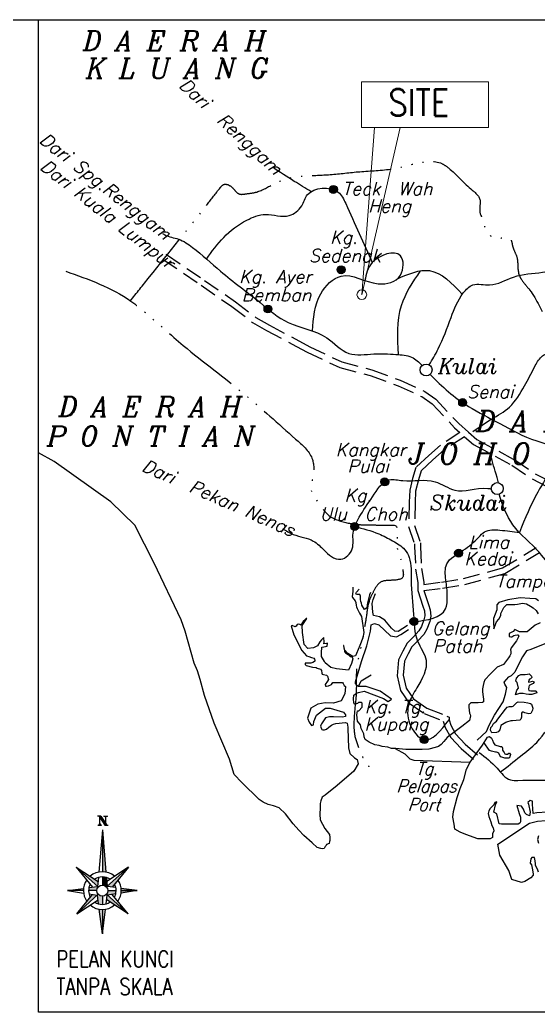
# Model space of a CAD drawing. Header units: metres. Extents: x -18206 to -14962, y -33140 to -31299.
# Drawn here: x -16408.3 to -16361.3, y -31983.3 to -31893.3 of the extents above; entities that cross this region are included whole.
import ezdxf

# ---------------------------------------------------------------- set-up
doc = ezdxf.new("R2010")
doc.units = ezdxf.units.M
doc.header["$LTSCALE"] = 6
doc.header["$MEASUREMENT"] = 0
for name, pattern in [('ACAD_ISO06W100', [36, 24, -3, 0, -3, 0, -3, 0, -3]), ('DASHDOT', [1, 0.5, -0.25, 0, -0.25]), ('HIDDEN', [0.375, 0.25, -0.125])]:
    doc.linetypes.add(name, pattern=pattern)
for name, color, linetype in [('EDIT', 1, 'Continuous'), ('Frame', 7, 'Continuous'), ('JLN', 1, 'HIDDEN'), ('NORTH', 7, 'Continuous'), ('PELAN KUNCI', 7, 'Continuous'), ('SEM', 5, 'DASHDOT')]:
    doc.layers.add(name, color=color, linetype=linetype)
doc.styles.get("Standard").update_dxf_attribs({"font": 'simplex.shx', "width": 0.8})
doc.styles.add('style3', font='italic.shx')
doc.styles.add('style6', font='italic.shx')

# ---------------------------------------------------------------- blocks, each defined once
blk = doc.blocks.new('A$C1A474343')
at = {"layer": 'EDIT', "linetype": 'ByBlock'}
h = blk.add_hatch(color=7, dxfattribs=at)
edge = h.paths.add_edge_path()
edge.add_arc((271.066, 274.53), 0.36, 0, 360)
h = blk.add_hatch(color=7, dxfattribs=at)
edge = h.paths.add_edge_path()
edge.add_arc((271.753, 267.237), 0.36, 0, 360)
h = blk.add_hatch(color=7, dxfattribs=at)
edge = h.paths.add_edge_path()
edge.add_arc((265.126, 263.681), 0.36, 0, 360)
h = blk.add_hatch(color=7, dxfattribs=at)
edge = h.paths.add_edge_path()
edge.add_arc((282.775, 255.193), 0.36, 0, 360)
h = blk.add_hatch(color=7, dxfattribs=at)
edge = h.paths.add_edge_path()
edge.add_arc((275.707, 248.002), 0.36, 0, 360)
h = blk.add_hatch(color=7, dxfattribs=at)
edge = h.paths.add_edge_path()
edge.add_arc((272.985, 243.955), 0.36, 0, 360)
h = blk.add_hatch(color=7, dxfattribs=at)
edge = h.paths.add_edge_path()
edge.add_arc((282.406, 241.536), 0.36, 0, 360)
h = blk.add_hatch(color=7, dxfattribs=at)
edge = h.paths.add_edge_path()
edge.add_arc((278.356, 235.339), 0.36, 0, 360)
h = blk.add_hatch(color=7, dxfattribs=at)
edge = h.paths.add_edge_path()
edge.add_arc((279.296, 224.624), 0.36, 0, 360)
at = {"layer": 'NORTH'}
h = blk.add_hatch(color=7, dxfattribs=at)
edge = h.paths.add_edge_path()
edge.add_line((250.631, 216.871), (250.326, 216.871))
edge.add_line((250.326, 216.871), (249.852, 217.617))
edge.add_ellipse((249.67, 217.466), major_axis=(-0.175, 0.161), ratio=1, start_angle=262.3816, end_angle=312.7034)
edge.add_line((249.67, 217.703), (249.974, 217.703))
edge.add_line((249.974, 217.703), (250.448, 216.957))
edge.add_ellipse((250.631, 217.108), major_axis=(-0.175, 0.161), ratio=1, start_angle=82.3816, end_angle=132.7034)
h = blk.add_hatch(color=7, dxfattribs=at)
edge = h.paths.add_edge_path()
edge.add_ellipse((250.048, 217.049), major_axis=(-0.131, 0.121), ratio=1, start_angle=64.75204, end_angle=132.7034, ccw=False)
edge.add_ellipse((249.718, 217.049), major_axis=(-0.131, 0.121), ratio=1, start_angle=132.7034, end_angle=200.65476, ccw=False)
edge.add_line((249.718, 216.871), (250.048, 216.871))
h = blk.add_hatch(color=7, dxfattribs=at)
edge = h.paths.add_edge_path()
edge.add_ellipse((250.249, 217.525), major_axis=(-0.131, 0.121), ratio=1, start_angle=244.75204, end_angle=312.7034, ccw=False)
edge.add_ellipse((250.579, 217.525), major_axis=(-0.131, 0.121), ratio=1, start_angle=-47.2966, end_angle=20.65476, ccw=False)
edge.add_line((250.579, 217.703), (250.249, 217.703))
h = blk.add_hatch(color=7, dxfattribs=at)
edge = h.paths.add_edge_path()
edge.add_line((250.114, 216.451), (250.114, 212.647))
edge.add_ellipse((250.114, 210.935), major_axis=(-1.204, 1.218), ratio=1, start_angle=304.52372, end_angle=315.32391, ccw=False)
edge.add_line((250.435, 212.617), (250.114, 216.451))
h = blk.add_hatch(color=7, dxfattribs=at)
h.paths.add_polyline_path([(252.441, 208.835), (250.56, 210.532), (250.508, 210.115)])
edge = h.paths.add_edge_path()
edge.add_ellipse((250.114, 210.935), major_axis=(-1.204, 1.218), ratio=1, start_angle=125.80306, end_angle=135.32391, ccw=False)
edge.add_line((249.831, 209.246), (250.114, 207.007))
edge.add_line((250.114, 207.007), (250.114, 209.222))
edge = h.paths.add_edge_path()
edge.add_ellipse((250.115, 210.935), major_axis=(-0.351, 0.355), ratio=1, start_angle=87.32136, end_angle=135.2258, ccw=False)
edge.add_line((249.744, 210.6), (249.668, 210.532))
edge.add_line((249.668, 210.532), (249.769, 209.736))
edge.add_ellipse((250.114, 210.935), major_axis=(-0.877, 0.887), ratio=1, start_angle=119.26563, end_angle=135.32391)
edge.add_line((250.114, 209.687), (250.114, 210.435))
h.paths.add_polyline_path([(247.787, 208.835), (249.668, 210.532), (249.234, 210.597)])
edge = h.paths.add_edge_path()
edge.add_line((246.956, 210.935), (248.402, 210.935))
edge.add_ellipse((250.114, 210.935), major_axis=(-1.204, 1.218), ratio=1, start_angle=38.38379, end_angle=45.32391, ccw=False)
edge.add_line((248.415, 211.142), (246.956, 210.935))
edge = h.paths.add_edge_path()
edge.add_ellipse((250.115, 210.935), major_axis=(-0.351, 0.355), ratio=1, start_angle=3.33991, end_angle=45.32391, ccw=False)
edge.add_line((249.744, 211.269), (249.685, 211.322))
edge.add_line((249.685, 211.322), (248.897, 211.21))
edge.add_ellipse((250.114, 210.935), major_axis=(-0.877, 0.887), ratio=1, start_angle=32.57339, end_angle=45.32391)
edge.add_line((248.867, 210.935), (249.616, 210.935))
h.paths.add_polyline_path([(247.745, 213.072), (249.685, 211.322), (249.722, 211.762)])
blk.add_hatch(color=7, dxfattribs=at).paths.add_polyline_path([(252.484, 213.072), (250.544, 211.322), (250.993, 211.258)])
h = blk.add_hatch(color=7, dxfattribs=at)
edge = h.paths.add_edge_path()
edge.add_ellipse((250.114, 210.935), major_axis=(-0.877, 0.887), ratio=1, start_angle=-61.52586, end_angle=-44.67609)
edge.add_line((250.114, 212.183), (250.114, 211.434))
edge.add_ellipse((250.115, 210.935), major_axis=(-0.351, 0.355), ratio=1, start_angle=267.43933, end_angle=315.42201, ccw=False)
edge.add_line((250.486, 211.27), (250.544, 211.322))
edge.add_line((250.544, 211.322), (250.476, 212.129))
h = blk.add_hatch(color=7, dxfattribs=at)
edge = h.paths.add_edge_path()
edge.add_ellipse((250.114, 210.935), major_axis=(-1.204, 1.218), ratio=1, start_angle=218.05855, end_angle=225.32391, ccw=False)
edge.add_line((251.813, 210.718), (253.273, 210.935))
edge.add_line((253.273, 210.935), (251.827, 210.935))
edge = h.paths.add_edge_path()
edge.add_ellipse((250.115, 210.935), major_axis=(-0.351, 0.355), ratio=1, start_angle=183.19501, end_angle=225.32391, ccw=False)
edge.add_line((250.486, 210.6), (250.56, 210.532))
edge.add_line((250.56, 210.532), (251.328, 210.646))
edge.add_ellipse((250.114, 210.935), major_axis=(-0.877, 0.887), ratio=1, start_angle=211.95827, end_angle=225.32391)
edge.add_line((251.362, 210.935), (250.615, 210.935))
at = {"lineweight": 13}
for p, q in [((273.64, 264.981), (277.12, 280.142)), ((274.8, 280.142), (273.64, 264.981))]:
    blk.add_line(p, q, dxfattribs=at)
blk.add_lwpolyline([(273.616, 280.142), (285.121, 280.142), (285.121, 284.304), (273.616, 284.304)], close=True, dxfattribs=at)
at = {"color": 1, "lineweight": 13}
blk.add_circle((273.64, 264.981), 0.441, dxfattribs=at)
at = {"layer": 'EDIT', "color": 7, "linetype": 'ByBlock'}
for centre, radius in [((271.066, 274.53), 0.36), ((271.759, 267.244), 0.36), ((265.131, 263.687), 0.36), ((279.469, 258.157), 0.54), ((282.78, 255.199), 0.36), ((275.713, 248.008), 0.36), ((285.919, 247.398), 0.54), ((272.991, 243.962), 0.36), ((282.412, 241.543), 0.36), ((278.362, 235.345), 0.36), ((279.301, 224.63), 0.36)]:
    blk.add_circle(centre, radius, dxfattribs=at)
at = {"layer": 'Frame'}
for p, q in [((0, 289.913), (424.327, 289.913)), ((244.327, 199.913), (244.327, 289.913))]:
    blk.add_line(p, q, dxfattribs=at)
at = {"layer": 'Frame', "linetype": 'Continuous'}
blk.add_lwpolyline([(244.327, 289.913), (334.327, 289.913), (334.327, 199.913), (244.327, 199.913)], close=True, dxfattribs=at)
at = {"layer": 'Frame'}
blk.add_lwpolyline([(244.327, 289.913), (334.327, 289.913), (334.327, 199.913), (244.327, 199.913)], close=True, dxfattribs=at)
at = {"layer": 'JLN', "color": 7, "linetype": 'ByBlock'}
blk.add_line((285.385, 253.703), (283.715, 252.542), dxfattribs=at)
for points, knots in [([(269.03, 274.336), (268.524, 274.644), (267.353, 275.356), (266.19, 276.097), (265.558, 276.555)], [0, 0, 0, 0, 1.974675, 4.573254, 4.573254, 4.573254, 4.573254]), ([(255.575, 270.533), (255.641, 270.484), (256.064, 270.22), (257.127, 270.113), (258.821, 268.93), (261.086, 266.771), (264.071, 264.639), (266.993, 262.048), (270.266, 261.691), (272.256, 259.271), (274.679, 259.7), (276.513, 259.571), (278.162, 259.487), (278.82, 258.871), (279.108, 258.559)], [7.804075, 7.804075, 7.804075, 7.804075, 8.086624, 9.522806, 11.157657, 14.86833, 19.96036, 23.436971, 27.594975, 30.329952, 32.83747, 35.072088, 36.674879, 38.046691, 38.046691, 38.046691, 38.046691]), ([(279.748, 258.619), (280.031, 259.093), (280.824, 260.463), (281.66, 262.742), (282.445, 264.809), (283.755, 266.152), (285.544, 265.602), (287.461, 266.859), (289.71, 266.915), (291.115, 267.218), (291.654, 267.351)], [0.599262, 0.599262, 0.599262, 0.599262, 2.436036, 5.874787, 8.627146, 9.89639, 11.571971, 14.116856, 17.071632, 18.929175, 18.929175, 18.929175, 18.929175]), ([(279.833, 257.758), (280.892, 256.627), (282.83, 254.964), (286.343, 253.253), (288.586, 251.897), (291.109, 251.319), (290.826, 248.984), (289.288, 246.81), (288.433, 244.681), (287.924, 243.413)], [39.206931, 39.206931, 39.206931, 39.206931, 44.243437, 47.846625, 51.95983, 53.51708, 55.27148, 58.317953, 62.799757, 62.799757, 62.799757, 62.799757]), ([(286.03, 247.926), (285.999, 248.079), (285.687, 249.092), (285.489, 249.796), (285.324, 250.383)], [38.792364, 38.792364, 38.792364, 38.792364, 39.246247, 41.533849, 41.533849, 41.533849, 41.533849]), ([(266.448, 243.761), (266.77, 243.584), (267.642, 243.042), (269.142, 242.903), (270.132, 241.907), (270.837, 241.192), (271.931, 240.774), (273.035, 241.92), (272.667, 243.413), (273.492, 245.043), (274.566, 246.537), (275.733, 248.47), (277.957, 247.9), (280.007, 248.496), (282.397, 246.725), (283.928, 247.565), (285.277, 247.395), (285.379, 247.383)], [10.596968, 10.596968, 10.596968, 10.596968, 11.812252, 13.938192, 15.362798, 16.327301, 17.331641, 18.87041, 20.437235, 22.172316, 24.618742, 27.035659, 28.389447, 31.652237, 33.811677, 37.149359, 37.432208, 37.432208, 37.432208, 37.432208]), ([(298.572, 229.502), (298.463, 230.26), (298.264, 231.632), (298.849, 233.81), (297.541, 236.298), (295.101, 236.186), (293.291, 237.271), (293.111, 238.589), (293.088, 240.003), (290.966, 239.867), (289.582, 242.029), (287.16, 243.811), (286.403, 245.886), (286.082, 246.883)], [0, 0, 0, 0, 2.522263, 4.563628, 7.420312, 10.184137, 12.170098, 13.6999, 14.526988, 16.365911, 18.86444, 22.719182, 26.121207, 26.121207, 26.121207, 26.121207])]:
    blk.add_open_spline(points, degree=3, knots=knots, dxfattribs=at)
for points in [[(259.555, 268.219), (261.115, 270.18), (263.211, 271.747), (264.908, 272.259), (267.057, 272.161), (268.189, 273.04), (268.715, 274.06), (271.496, 274.293), (272.179, 273.25), (274.588, 267.89)], [(269.166, 261.693), (269.912, 265.063), (271.756, 266.674), (275.135, 265.984), (277.132, 266.751), (277.132, 268.516), (274.588, 267.89), (273.926, 266.271)], [(278.935, 267.147), (277.204, 263.982), (276.927, 259.552)], [(276.872, 266.436), (279.773, 267.169), (282.75, 265.026)], [(285.385, 253.703), (287.02, 254.799), (288.392, 256.718), (289.297, 258.425), (289.927, 259.349), (290.805, 259.842)], [(272.991, 243.962), (275.171, 243.293), (276.434, 242.66), (277.541, 241.856), (277.932, 241.152), (278.116, 239.075), (278.324, 235.988), (278.697, 233.565), (279.463, 231.829), (278.634, 229.332), (277.924, 227.932), (277.967, 226.109), (279.244, 224.643), (281.548, 226.416)], [(278.362, 235.331), (281.221, 236.494), (281.39, 237.609), (281.256, 239.117), (281.338, 240.563), (282.837, 241.806), (284.232, 242.986), (284.772, 243.473), (286.163, 243.633), (287.924, 243.413)], [(286.217, 221.701), (288.021, 223.121), (289.496, 224.385), (291.432, 226.579), (294.172, 227.975), (296.033, 228.983), (298.572, 229.502)], [(284.287, 223.47), (285.898, 222.041), (287.123, 220.978), (287.772, 220.932), (291.339, 220.932), (293.007, 220.932), (294.999, 221.164), (296.481, 220.84), (298.335, 219.08), (300.698, 217.506), (301.903, 216.673), (303.987, 216.256), (305.608, 215.284), (307.091, 215.238), (309.037, 215.839), (309.13, 217.136), (309.64, 217.645), (310.726, 217.57), (311.631, 217.506), (313.202, 218.052), (316.927, 219.419), (320.098, 220.123), (321.326, 221.549), (322.132, 223.556), (323.409, 226.005)]]:
    blk.add_spline(points, degree=3, dxfattribs=at)
at = {"layer": 'NORTH', "color": 7}
for p, q in [((249.974, 217.703), (249.67, 217.703)), ((249.852, 217.617), (250.326, 216.871)), ((249.883, 216.982), (249.883, 217.57)), ((249.974, 217.703), (250.448, 216.957)), ((250.249, 217.703), (250.579, 217.703)), ((250.414, 217.592), (250.414, 217.009)), ((249.718, 216.871), (250.048, 216.871)), ((250.114, 216.451), (249.794, 212.617)), ((250.114, 216.451), (250.435, 212.617)), ((250.114, 216.451), (250.114, 212.647)), ((250.326, 216.871), (250.631, 216.871)), ((247.745, 213.072), (249.722, 211.762)), ((247.745, 213.072), (249.236, 211.258)), ((249.744, 211.269), (247.745, 213.072)), ((250.486, 211.27), (252.484, 213.072)), ((252.484, 213.072), (250.507, 211.762)), ((252.484, 213.072), (250.993, 211.258)), ((249.753, 212.129), (249.685, 211.322)), ((250.114, 212.183), (250.114, 211.434)), ((250.476, 212.129), (250.544, 211.322)), ((246.956, 210.935), (248.415, 211.142)), ((248.402, 210.935), (246.956, 210.935)), ((246.956, 210.935), (248.416, 210.718)), ((249.744, 210.6), (247.787, 208.835)), ((249.616, 210.935), (248.867, 210.935)), ((248.897, 211.21), (249.685, 211.322)), ((248.9, 210.646), (249.668, 210.532)), ((251.331, 211.21), (250.544, 211.322)), ((251.328, 210.646), (250.56, 210.532)), ((250.615, 210.935), (251.362, 210.935)), ((253.273, 210.935), (251.813, 210.718)), ((253.273, 210.935), (251.814, 211.142)), ((251.827, 210.935), (253.273, 210.935)), ((253.274, 210.935), (251.827, 210.935)), ((247.787, 208.835), (249.234, 210.597)), ((247.787, 208.835), (249.721, 210.115)), ((249.769, 209.736), (249.668, 210.532)), ((250.114, 210.435), (250.114, 209.687)), ((250.46, 209.736), (250.56, 210.532)), ((250.486, 210.6), (252.441, 208.835)), ((252.441, 208.835), (250.508, 210.115)), ((252.441, 208.835), (250.995, 210.597)), ((250.114, 207.007), (249.831, 209.246)), ((250.114, 207.007), (250.398, 209.246)), ((250.114, 209.222), (250.114, 207.007))]:
    blk.add_line(p, q, dxfattribs=at)
for centre, major_axis, start_param, end_param in [((249.67, 217.466), (-0.175, 0.161), 4.579423, 5.457704), ((249.718, 217.049), (-0.131, 0.121), 2.316111, 3.502086), ((250.048, 217.049), (-0.131, 0.121), 1.130136, 2.316111), ((250.249, 217.525), (-0.131, 0.121), 4.271729, 5.457704), ((250.579, 217.525), (-0.131, 0.121), -0.825481, 0.360494), ((250.631, 217.108), (-0.175, 0.161), 1.43783, 2.316111), ((250.114, 210.935), (-1.204, 1.218), -1.485442, -0.074048), ((250.114, 210.935), (-1.204, 1.218), 0.188339, 1.398792), ((250.114, 210.935), (-0.877, 0.887), 0.297345, 1.291665), ((250.114, 210.935), (-0.877, 0.887), -1.376436, -0.183054), ((250.115, 210.935), (-0.351, 0.355), 2.860050414950906, 9.143235722130491), ((250.114, 210.935), (-0.877, 0.887), 3.432031, 4.42635), ((250.114, 210.935), (-1.204, 1.218), 3.324904, 4.535357), ((250.114, 210.935), (-0.877, 0.887), 1.75872, 2.964976), ((250.114, 210.935), (-1.204, 1.218), 1.651593, 3.072102)]:
    blk.add_ellipse(centre, major_axis=major_axis, ratio=1, start_param=start_param, end_param=end_param, dxfattribs=at)
at = {"layer": 'PELAN KUNCI', "color": 7, "linetype": 'HIDDEN'}
for points in [[(255.583, 268.214), (255.619, 268.19), (259.079, 265.839), (261.867, 263.913), (263.732, 262.471), (265.007, 261.743), (267.731, 260.289)], [(255.881, 268.665), (255.92, 268.639), (259.384, 266.285), (262.185, 264.349), (264.033, 262.921), (265.268, 262.216), (267.986, 260.766)], [(267.727, 260.291), (268.682, 259.774), (271.648, 258.382), (274.39, 257.644), (276.924, 256.733), (279.077, 255.74), (280.007, 255.089), (282.053, 252.907), (282.539, 252.475)], [(267.984, 260.766), (268.926, 260.257), (271.834, 258.891), (274.552, 258.16), (277.129, 257.233), (279.347, 256.21), (280.362, 255.499), (282.431, 253.294), (283.317, 252.505)], [(282.539, 252.475), (280.777, 251.352), (279.718, 250.395), (278.532, 249.317), (278.241, 248.329), (277.982, 247.242), (277.931, 246.161), (277.879, 243.961), (278.418, 242.394), (278.418, 242.13), (278.518, 240.087), (278.711, 238.881), (278.711, 238.144)], [(282.959, 252.101), (281.106, 250.921), (280.081, 249.995), (279.007, 249.019), (278.763, 248.19), (278.519, 247.166), (278.47, 246.142), (278.422, 244.045), (278.958, 242.484), (278.958, 242.143), (279.056, 240.143), (279.251, 238.924), (279.251, 238.689)], [(282.958, 252.101), (283.75, 251.396), (287.231, 249.534), (289.074, 248.283), (290.467, 247.568), (293.896, 246.508), (295.621, 245.955), (298.054, 244.362)], [(283.317, 252.505), (284.061, 251.842), (287.511, 249.997), (289.35, 248.748), (290.672, 248.07), (294.058, 247.023), (295.856, 246.447), (298.839, 244.494)], [(279.251, 238.689), (280.873, 238.916), (282.868, 239.24), (286.4, 240.203), (289.454, 242.053)], [(279.251, 238.144), (280.954, 238.382), (282.983, 238.712), (286.615, 239.702), (289.733, 241.592)], [(278.711, 238.144), (279.18, 236.733), (279.307, 236.312), (279.344, 235.86), (279.269, 235.485), (279.057, 234.89), (278.819, 234.495), (278.327, 233.959), (277.743, 233.375), (277.36, 232.664), (276.967, 231.879), (276.856, 230.429), (277.138, 229.075), (277.942, 227.927), (279.291, 227.01), (281.016, 226.312), (281.194, 225.716), (281.696, 224.825), (282.638, 223.831), (283.78, 222.839)], [(279.251, 238.144), (279.693, 236.901), (279.84, 236.414), (279.889, 235.828), (279.791, 235.341), (279.547, 234.658), (279.254, 234.17), (278.717, 233.585), (278.181, 233.049), (277.839, 232.415), (277.497, 231.732), (277.4, 230.464), (277.644, 229.294), (278.327, 228.318), (279.547, 227.489), (281.353, 226.758), (281.548, 226.66), (281.548, 226.416), (281.694, 225.929), (282.134, 225.148), (283.012, 224.222), (284.134, 223.246)]]:
    blk.add_lwpolyline(points, dxfattribs=at)
at = {"layer": 'PELAN KUNCI', "color": 7, "linetype": 'ACAD_ISO06W100', "ltscale": 0.05}
for points in [[(252.635, 264.408), (254.378, 266.591), (259.643, 273.202), (260.798, 274.681), (261.148, 274.99), (261.683, 274.867), (262.137, 274.434), (262.507, 274.126), (263.105, 274.126), (264.011, 274.27), (265.576, 274.99), (266.441, 275.381), (267.162, 275.587), (268.48, 275.751), (270.77, 275.88), (273.458, 276.143), (276.41, 276.406), (278.519, 276.88), (280.891, 276.88), (281.524, 276.459), (283.508, 274.595), (284.361, 273.546), (284.361, 273.218), (284.393, 272.268), (284.557, 271.907), (284.689, 271.317), (285.017, 270.793), (285.082, 270.596), (285.771, 270.137), (286.427, 270.137), (286.755, 270.137), (287.116, 270.006), (287.28, 269.515), (287.412, 269.089), (287.707, 268.335), (287.904, 266.762), (288.133, 266.336), (288.855, 265.418), (290.455, 262.51), (291.043, 261.503), (291.882, 260.497), (292.638, 259.826), (292.722, 259.658), (293.216, 259.385), (293.789, 259.385), (294.248, 259.514), (294.807, 259.628), (296.04, 259.557), (296.198, 259.571), (296.958, 259.514), (297.502, 259.485), (297.918, 259.17), (298.033, 259.084), (299.589, 258.215), (299.532, 257.926), (299.532, 257.579), (299.532, 257.434), (299.792, 257.203), (300.429, 256.624), (301.152, 256.277), (301.905, 255.873), (302.716, 255.439), (303.439, 255.063), (304.655, 254.398), (305.002, 254.08), (305.552, 253.675), (306.311, 253.787), (306.948, 253.668), (307.629, 253.269), (308.415, 253.024), (308.837, 252.862), (309.111, 252.706), (309.422, 252.654), (309.585, 252.622), (309.896, 252.671), (310.27, 252.836), (310.473, 253.01), (310.849, 253.212), (311.138, 253.444), (311.399, 253.675), (311.457, 254.051), (311.399, 254.311), (311.081, 254.745), (310.733, 255.265), (311.196, 256.249), (312.229, 257.888), (312.437, 258.719), (312.749, 259.811), (313.009, 260.538), (313.425, 260.538), (314.154, 260.123), (314.882, 259.395), (315.662, 258.148), (315.922, 258.044), (318.732, 258.096), (319.148, 257.732), (319.772, 257.056), (320.292, 256.692), (320.76, 256.017), (320.917, 255.549), (320.864, 254.458), (320.864, 253.834), (321.021, 252.431), (322.061, 251.599), (326.016, 247.491), (326.477, 246.293), (326.708, 244.773), (326.8, 243.346), (326.8, 242.01), (326.8, 240.674), (326.8, 238.463), (326.615, 235.93), (327.215, 234.318)], [(246.79, 267.114), (252.7, 264.402), (254.05, 263.338), (257.451, 260.382), (262.996, 255.963), (267.638, 251.891), (269.116, 250.152), (269.195, 248.39), (269.038, 247.332), (269.704, 246.118), (270.684, 244.943), (272.409, 244.277), (273.037, 244.16), (274.213, 244.12), (275.271, 244.081), (276.33, 244.081), (276.565, 244.081), (276.82, 242.304), (277.098, 241.194), (277.376, 239.861), (277.376, 239.417), (276.431, 239.084), (275.264, 238.862), (274.708, 238.084), (274.319, 237.251), (274.041, 235.752), (273.818, 234.475), (273.418, 232.381), (273.207, 231.399), (273.137, 229.157), (272.927, 226.283), (272.997, 225.022), (273.488, 223.55), (273.839, 222.849), (274.189, 222.359), (274.4, 221.798)]]:
    blk.add_spline(points, degree=3, dxfattribs=at)
at = {"layer": 'SEM', "color": 7, "linetype": 'ByBlock', "ltscale": 20}
for points in [[(259.384, 228.645), (258.973, 230.091), (258.746, 230.862), (258.451, 231.564), (257.635, 234.466), (257.272, 235.486), (254.817, 240.647), (253.048, 244.07), (250.893, 246.201), (245.74, 249.865), (244.327, 250.638)], [(289.656, 237.217), (289.406, 237.399), (288.862, 237.444), (288, 237.489), (286.866, 237.308), (286.049, 237.081), (285.89, 236.855), (285.868, 236.401), (285.573, 235.608), (285.573, 235.313), (285.618, 234.678), (285.845, 235.313), (286.072, 235.563), (286.231, 235.903), (286.253, 236.084), (286.526, 236.628), (286.798, 236.877), (286.979, 236.9), (287.115, 236.9), (287.297, 236.9), (287.524, 236.877), (287.751, 236.923), (288.204, 237.013), (288.567, 236.945), (288.93, 236.741), (289.18, 236.583), (289.452, 236.333), (289.542, 236.197), (289.633, 236.039)], [(289.815, 235.223), (289.361, 235.018), (288.635, 234.406), (287.932, 234.406), (287.501, 234.61), (287.365, 234.429), (287.002, 234.27), (287.002, 234.089), (287.002, 233.998), (287.138, 233.953), (287.251, 233.953), (287.41, 234.066), (287.546, 234.112), (287.751, 234.134), (287.796, 234.134), (287.887, 234.021), (287.676, 233.599), (287.177, 232.965), (287.131, 232.761), (287.154, 232.625), (287.154, 232.398), (287.063, 232.217), (286.95, 232.035), (286.496, 231.446), (285.906, 231.197), (285.317, 230.607), (284.795, 230.041), (284.704, 229.814), (284.636, 229.542), (284.568, 229.247), (284.591, 228.998), (284.636, 228.477), (284.659, 228.341), (284.659, 228.046), (284.568, 228), (284.183, 227.978), (283.525, 227.955), (283.343, 227.796), (283.343, 227.57), (283.411, 227.026), (283.457, 226.912), (283.502, 226.799), (283.411, 226.368), (282.715, 225.814)], [(272.834, 238.457), (272.827, 238.233), (272.827, 238.051), (272.759, 237.598), (272.805, 237.53), (273.032, 237.212), (273.1, 237.076), (273.122, 236.804), (273.168, 236.668), (273.213, 236.532), (273.44, 236.102), (273.599, 235.807), (273.826, 234.356), (273.735, 233.858), (273.463, 233.178), (273.145, 232.452), (273.054, 232.226), (272.827, 232.18), (272.374, 232.43), (272.079, 232.77), (272.011, 233.178), (271.988, 233.155), (272.011, 232.996), (272.034, 232.86), (272.056, 232.724), (272.079, 232.679), (272.079, 232.634), (272.124, 232.543), (272.17, 232.498), (272.397, 232.339), (272.578, 232.18), (272.737, 232.158), (272.827, 231.954), (272.691, 231.546), (272.442, 230.934), (271.353, 231.047), (270.831, 231.183), (270.31, 231.591), (270.242, 231.704), (269.992, 232.18), (269.969, 232.498), (270.015, 233.019), (270.196, 233.042), (270.332, 233.064), (270.491, 233.11), (270.537, 233.382), (270.446, 233.359), (270.196, 233.314), (270.219, 233.472), (270.196, 233.88), (270.106, 233.812), (269.969, 233.676), (269.833, 233.495), (269.607, 233.132), (269.266, 232.951), (268.745, 232.906), (268.404, 233.246), (268.268, 234.334), (268.223, 234.991), (268.654, 235.626), (268.586, 235.626), (268.54, 235.512), (268.314, 235.354), (268.109, 235.014), (268.019, 235.059), (267.928, 235.104), (267.769, 235.059), (267.678, 234.923), (267.588, 234.855), (267.338, 234.991), (267.225, 234.946), (267.474, 234.13), (268.2, 232.702), (268.608, 232.226), (268.835, 232.158), (269.062, 232.09), (269.289, 232.022), (269.357, 231.931), (269.38, 231.84), (269.38, 231.75), (269.334, 231.704), (269.198, 231.614), (269.017, 231.568), (268.563, 231.568), (268.495, 231.568), (268.495, 231.432), (268.586, 231.342), (269.153, 231.206), (269.493, 231.16), (269.584, 231.115), (269.879, 231.024), (269.969, 230.888), (270.015, 230.662), (270.037, 230.571), (270.151, 230.526), (270.423, 230.48), (270.514, 230.39), (270.605, 230.072), (270.514, 229.936), (270.31, 229.619), (270.332, 229.483), (270.423, 229.483), (270.605, 229.506), (270.877, 229.642), (271.013, 229.8), (271.149, 229.823), (271.535, 229.823), (271.761, 229.823), (271.897, 229.8), (271.943, 229.71), (272.034, 229.551), (272.147, 229.438), (272.1, 228.787), (271.76, 228.152), (271.08, 227.948), (270.308, 227.971), (269.651, 227.857), (269.016, 227.495), (268.721, 226.565), (268.857, 226.203), (269.084, 225.908), (269.265, 225.976), (269.288, 226.271), (269.537, 226.86), (270.331, 227.472), (270.762, 227.472), (271.964, 227.109), (272.146, 226.883), (272.168, 226.724), (271.896, 226.679), (271.08, 226.701), (270.717, 226.701), (270.354, 226.611), (270.104, 226.248), (269.991, 226.067), (269.923, 225.931), (269.9, 225.84), (269.923, 225.749), (269.968, 225.613), (270.014, 225.545), (270.104, 225.523), (270.24, 225.523), (270.422, 225.591), (270.649, 225.772), (270.898, 225.953), (271.057, 226.044), (271.284, 226.089), (272.168, 226.18), (272.305, 226.112), (272.373, 225.772), (272.373, 225.636), (272.441, 223.891), (272.554, 223.369), (272.985, 222.984), (273.212, 222.825), (273.303, 222.44), (272.917, 221.783), (271.394, 220.476), (270.305, 219.592), (270.056, 219.411), (269.92, 219.094), (269.874, 218.844), (269.851, 218.436), (269.829, 217.87), (269.851, 217.371), (270.282, 216.578), (270.713, 216.034), (270.736, 215.739), (270.736, 215.49), (270.713, 215.399), (270.691, 215.218), (270.441, 215.127), (270.396, 215.036), (270.328, 214.923), (270.214, 214.764), (270.078, 214.719), (269.92, 214.742), (269.579, 214.855), (269.148, 215.263), (268.377, 215.943), (267.923, 216.419), (267.424, 216.986), (266.721, 217.915), (266.154, 218.459), (265.632, 218.618), (265.133, 218.754), (264.702, 218.958), (264.34, 219.207), (262.764, 220.734), (262.061, 221.459), (261.63, 222.865), (260.246, 226.129), (259.384, 228.645)], [(274.422, 237.984), (274.347, 237.757), (274.166, 237.031), (274.098, 236.578), (273.894, 236.442), (273.644, 236.827), (273.621, 237.008), (273.553, 237.167), (273.531, 237.326), (273.508, 237.643), (273.463, 237.779), (273.395, 237.779), (273.213, 237.779), (273.122, 237.825), (273.1, 237.893), (273.168, 238.006), (273.41, 238.286)], [(277.78, 234.97), (276.933, 234.424), (276.616, 234.47), (276.343, 234.742), (275.731, 235.467), (275.232, 235.762), (274.71, 235.898), (274.642, 236.192), (274.574, 236.963), (274.665, 237.326), (274.873, 237.875)], [(273.348, 229.451), (273.053, 229.678), (273.053, 229.859), (273.621, 231.718), (274.097, 233.146), (274.414, 234.461), (274.483, 235.028), (274.777, 235.164), (275.186, 235.028), (276.252, 234.03), (276.774, 233.94), (277.182, 234.166), (277.856, 234.622)], [(290.224, 233.332), (288.953, 232.81), (288.568, 232.697), (288.205, 232.153), (287.955, 231.7), (287.497, 230.758)], [(273.338, 228.904), (273.847, 229.021), (275.594, 228.363), (276.025, 228.091), (276.32, 228.295), (275.299, 229.021), (274.029, 229.451), (273.348, 229.451), (273.575, 229.95), (274.483, 230.517)], [(284.094, 224.592), (284.933, 225.363), (285.183, 225.93), (285.682, 226.836), (286.453, 228.06), (286.657, 228.741), (286.771, 229.353), (286.589, 229.647), (286.544, 229.829), (286.952, 230.327), (287.202, 230.441), (287.497, 230.758)], [(287.723, 229.806), (287.61, 229.942), (287.655, 230.214), (287.86, 230.441), (288.064, 230.531), (288.245, 230.531), (288.449, 230.531), (288.653, 230.577), (288.812, 230.599), (289.016, 230.373), (289.039, 230.259), (288.926, 230.146), (288.835, 230.101), (288.767, 230.01), (288.744, 229.874), (288.79, 229.829), (288.903, 229.874), (289.107, 229.942), (289.266, 229.874), (289.175, 229.715), (288.994, 229.625), (288.812, 229.534), (288.767, 229.421), (288.744, 229.217), (288.79, 229.081), (288.971, 229.058), (289.175, 229.058), (289.379, 229.058), (289.447, 229.035), (289.515, 228.877), (289.039, 228.718), (288.79, 228.718), (288.54, 228.741), (288.268, 228.809), (287.928, 228.809), (287.565, 228.695), (287.678, 229.103), (287.837, 229.307), (287.723, 229.806)], [(273.809, 225.156), (273.575, 225.643), (273.53, 225.961), (273.258, 226.301), (273.19, 226.89), (273.235, 227.23), (273.371, 227.23), (273.666, 227.57), (273.666, 227.933), (273.598, 228.001), (273.326, 228.001), (273.235, 227.91), (273.144, 227.865), (273.008, 227.842), (272.917, 227.978), (272.895, 228.318), (272.917, 228.658), (273.144, 228.839), (273.338, 228.904)], [(286.249, 225.907), (286.158, 225.522), (286, 225.34), (285.841, 225.272), (285.432, 225.25), (285.296, 225.476), (285.342, 225.726), (285.455, 225.862), (285.591, 226.088), (285.727, 226.202), (285.863, 226.292), (285.977, 226.474), (286.657, 227.403), (286.816, 227.584), (287.02, 227.63), (287.27, 227.63), (287.361, 227.675), (287.497, 227.811), (287.587, 227.902), (287.701, 227.992), (287.814, 228.06), (288.359, 228.015), (288.699, 227.97), (288.926, 227.902), (289.016, 227.834), (289.107, 227.584), (289.13, 227.471), (289.107, 227.29), (288.971, 226.995), (288.79, 226.972), (288.427, 227.063), (288.291, 227.131), (288.177, 227.131), (288.109, 227.04), (288.109, 226.655), (288.064, 226.496), (287.95, 226.406), (287.292, 226.338), (287.156, 226.338), (286.748, 226.224), (286.703, 226.179), (286.249, 225.907)], [(282.715, 225.814), (281.362, 224.816), (281.067, 224.453), (280.818, 224.181), (280.591, 224.022), (280.296, 223.909), (279.706, 223.773), (279.094, 223.75), (278.504, 223.728), (277.892, 223.728), (277.642, 223.728), (277.03, 223.796), (276.712, 223.818), (276.326, 223.841), (276.009, 223.932), (275.487, 224.022), (275.215, 224.09), (274.829, 224.158), (274.308, 224.408), (273.945, 224.634), (273.854, 224.884), (273.809, 225.156)], [(290.443, 218.054), (289.506, 217.999), (289.176, 217.944), (289.121, 218.769), (289.121, 219.045), (288.9, 219.1), (288.68, 218.934), (288.735, 218.769), (288.9, 218.054), (288.845, 217.723), (288.57, 217.833), (288.404, 217.999), (288.294, 218.329), (288.129, 218.604), (287.688, 218.659), (287.909, 217.944), (288.019, 217.613), (288.019, 217.393), (288.019, 217.173), (287.964, 217.063), (287.799, 216.953), (287.633, 216.953), (286.311, 216.953), (286.091, 217.008), (285.87, 217.889), (285.595, 218.054), (285.76, 218.714), (285.87, 218.989), (285.705, 218.934), (285.595, 218.714), (285.265, 218.384), (285.154, 218.164), (285.099, 217.944), (285.154, 217.668), (285.32, 217.173), (285.43, 216.843), (285.54, 216.622), (285.595, 216.347), (285.485, 216.072), (285.485, 215.962), (285.485, 215.742), (285.265, 215.632), (285.044, 215.632), (284.493, 215.632), (284.163, 215.632), (283.061, 216.017), (282.565, 216.237), (282.069, 216.512), (282.014, 216.953), (281.904, 217.613), (281.959, 218.109), (282.29, 219.375), (282.565, 220.201), (282.896, 221.026), (283.116, 221.962), (283.47, 222.576), (284.571, 224.139)], [(284.571, 224.139), (285.024, 224.864), (285.206, 224.91), (285.41, 224.751), (285.478, 224.57), (285.569, 224.343), (285.705, 224.162), (286.181, 224.003), (286.34, 224.003), (286.385, 223.867), (286.385, 223.686), (286.453, 223.572), (286.544, 223.459), (286.589, 223.346), (286.68, 223.323), (286.839, 223.323), (286.975, 223.391), (287.02, 223.414), (287.111, 223.278), (287.066, 223.096), (287.043, 223.051), (286.975, 222.96), (286.884, 222.96), (286.703, 222.96), (286.612, 222.96), (286.34, 223.028), (286.249, 223.074), (286.158, 223.187), (286.045, 223.391), (285.931, 223.459), (285.863, 223.482), (285.75, 223.504), (285.41, 223.572), (285.228, 223.64), (284.713, 224.367)], [(276.66, 223.821), (277.551, 223.342), (278.005, 222.889), (278.368, 222.776), (283.47, 222.576)], [(285.981, 215.136), (288.845, 217.063), (289.561, 217.228), (290.333, 217.283)], [(289.671, 215.907), (289.561, 215.576), (289.671, 215.246)], [(289.671, 212.604), (289.561, 212.879), (289.396, 213.209), (289.396, 213.375), (289.341, 213.65), (289.286, 213.925), (289.066, 213.925), (288.955, 213.815), (288.9, 213.43), (289.01, 213.264), (289.121, 212.824), (289.176, 212.439), (289.176, 212.329), (288.955, 212.108), (288.404, 211.778), (288.129, 211.668), (287.248, 211.943), (287.137, 212.218), (286.972, 212.769), (286.146, 214.145), (285.981, 215.136)]]:
    blk.add_lwpolyline(points, dxfattribs=at)
at = {"lineweight": 13, "width": 0.85}
blk.add_text('SITE', height=2.4, dxfattribs=at).set_placement((276.046, 281.211))
at = {"layer": 'Frame', "linetype": 'Continuous', "width": 0.8}
for s, p in [('PELAN KUNCI', (245.952, 203.988)), ('TANPA SKALA', (245.952, 201.488))]:
    blk.add_text(s, height=1.5, dxfattribs=at).set_placement(p)
at = {"layer": 'PELAN KUNCI', "color": 7, "linetype": 'Continuous'}
for s, height, style, p in [('D A E R A H', 1.8, 'style3', (248.344, 287.13)), ('K L U A N G', 1.8, 'style3', (248.614, 284.629)), ('D A E R A H', 1.8, 'style3', (246.152, 253.943)), ('D A E R A H', 1.90949, 'style6', (283.964, 252.567)), ('P O N T I A N', 1.8, 'style3', (245.095, 251.269)), ('J O H O R  B A H R U', 1.90949, 'style6', (277.876, 249.619))]:
    blk.add_text(s, height=height, dxfattribs=dict(at, style=style)).set_placement(p)
at = {"layer": 'PELAN KUNCI', "color": 7, "linetype": 'Continuous', "style": 'style6'}
for s, rotation, p in [('Dari  Renggam', 317.14413, (256.985, 283.877)), ('Dari Spg.Renggam', 321.8996, (244.313, 278.848)), ('Dari Kuala Lumpur', 321.8996, (244.387, 276.432)), ('Dari  Pekan Nenas', 336.16498, (253.588, 249.054))]:
    blk.add_text(s, height=1.17, rotation=rotation, dxfattribs=at).set_placement(p)
at = {"layer": 'PELAN KUNCI', "color": 7, "linetype": 'DASHDOT', "ltscale": 20, "style": 'style6'}
for s, height, p in [('Teck  Wah', 1.17, (271.862, 274.017)), ('Heng', 1.17, (274.198, 272.45)), ('Kg.  ', 1.17, (270.756, 269.599)), (' Sedenak', 1.17, (268.04, 267.943)), ('Kg. Ayer', 1.17, (262.503, 266.03)), ('Bemban', 1.17, (262.737, 264.383)), ('Kulai', 1.35, (280.545, 257.839)), ('Senai', 1.17, (283.181, 255.593)), ('Kangkar', 1.17, (271.262, 250.341)), ('Pulai', 1.17, (272.32, 248.851)), ('Kg. ', 1.17, (272.057, 246.2)), ('Skudai', 1.35, (279.776, 245.455)), ('Ulu  Choh', 1.17, (269.823, 244.509)), ('Lima', 1.17, (283.284, 241.955)), ('Kedai', 1.17, (282.922, 240.449)), ('Tampoi', 1.17, (285.76, 238.418)), ('Gelang', 1.17, (279.98, 234.148)), ('Patah', 1.17, (280.045, 232.54)), ('Kg. Tg.', 1.17, (273.877, 227.025)), ('Kupang', 1.17, (273.864, 225.454))]:
    blk.add_text(s, height=height, dxfattribs=at).set_placement(p)
at = {"layer": 'PELAN KUNCI', "color": 7, "linetype": 'DASHDOT', "ltscale": 20, "style": 'style6', "oblique": 5, "width": 0.9}
for s, p in [('Tg.  ', (278.492, 221.409)), ('Pelapas', (276.757, 219.832)), ('Port', (277.789, 218.162))]:
    blk.add_text(s, height=1.17, dxfattribs=at).set_placement(p)

msp = doc.modelspace()

# ---------------------------------------------------------------- block references
at = {"color": 3}
msp.add_blockref('A$C1A474343', (-16650.962, -32183.24), dxfattribs=at)

doc.saveas('drawing.dxf')
